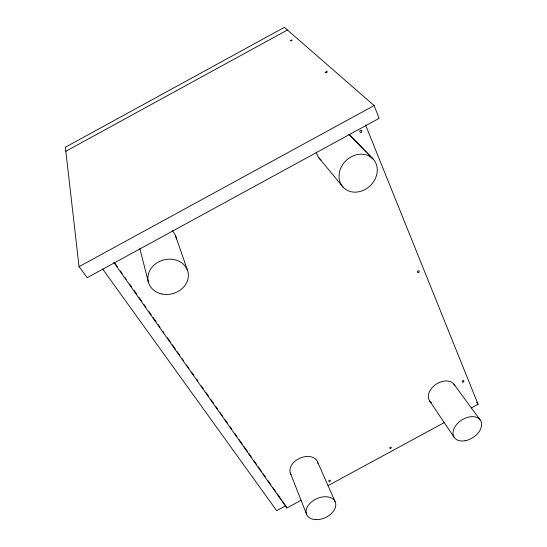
<?xml version="1.0" encoding="UTF-8"?>
<svg xmlns="http://www.w3.org/2000/svg" width="547" height="547" viewBox="0 0 547 547"><rect width="100%" height="100%" fill="white"/><g stroke="black" fill="none" stroke-linecap="round" stroke-linejoin="round"><path stroke-width="0.82" d="M65.831 151.259L287.414 29.996M79.055 266.676L374.121 105.557L379.098 118.357L87.226 277.685L79.055 266.676L65.373 147.218L284.378 27.35L374.121 105.557M285.684 505.79L276.679 510.679L102.583 268.926M113.851 262.464L286.826 507.992L301.069 500.266M328.07 485.62L444.301 422.571M471.295 407.932L478.044 404.267L365.553 124.948M349.02 134.316L372.329 158.274M349 134.295L373.526 159.512A20.574 17.436 -43.7 0 1 360.316 191.429A20.574 17.436 -43.7 0 1 340.59 168.544A20.574 17.436 -43.7 0 1 373.526 159.512M318.819 157.721L343.085 187.183M476.622 402.373L478.044 404.267M453.901 384.192L480.116 419.843M114.891 263.169L117.345 266.656M120.292 270.84L122.255 273.63M124.709 277.117L126.179 279.202M129.618 284.084L131.581 286.874M134.036 290.361L136.49 293.848M138.945 297.336L141.885 301.513M143.847 304.303L145.81 307.093M148.757 311.277L151.211 314.764M153.174 317.547L156.121 321.732M158.083 324.521L160.045 327.311M162.992 331.496L163.97 332.891M167.409 337.766L170.349 341.95M172.312 344.74L175.751 349.622M177.221 351.714L179.676 355.201M182.13 358.682L183.601 360.774M186.548 364.958L189.002 368.446M191.457 371.933L193.912 375.42M196.366 378.9L197.836 380.992M201.269 385.874L203.238 388.664M205.686 392.151L208.633 396.329M210.595 399.119L213.542 403.303M215.504 406.093L217.467 408.882M219.921 412.37L222.868 416.547M224.831 419.337L227.778 423.522M229.74 426.311L231.702 429.101M234.642 433.286L237.097 436.766M239.06 439.556L242.499 444.438M243.969 446.53L247.408 451.412M248.878 453.497L251.333 456.984M253.787 460.471L256.728 464.656M258.205 466.748L261.637 471.63M263.114 473.716L265.562 477.203M268.016 480.69L270.963 484.874M272.926 487.664L275.873 491.842M277.343 493.934L281.267 499.514M282.252 500.908L285.199 505.093M429.429 400.671L454.065 437.203M317.369 461.497L335.14 501.695M290.307 472.991L306.477 514.002M286.279 506.515L286.826 507.992M175.601 235.894L187.443 270.204M139.813 248.529L148.435 282.293M431.474 402.811A14.762 10.284 -33.1 0 1 435.378 384.732A14.762 10.284 -33.1 0 1 454.851 385.82M320.993 160.08A19.063 16.622 -45.9 0 1 316.269 152.128M172.339 230.697A18.947 16.642 -12.9 0 1 176.38 239.005M291.141 474.673A14.714 10.27 -24.2 0 1 300.194 458.024A14.714 10.27 -24.2 0 1 317.937 463.35M291.961 40.109C290.307 42.215 289.643 39.733 291.961 40.109M465.114 440.745A15.665 10.414 -32.8 0 0 480.656 420.65A15.665 10.414 -32.8 0 0 456.13 425.087A15.665 10.414 -32.8 0 0 465.114 440.745M390.346 448.417A0.862 0.588 -29 0 0 391.242 447.35A0.862 0.588 -29 0 0 389.867 447.514A0.862 0.588 -29 0 0 390.346 448.417M329.376 481.456A0.862 0.588 -25.3 0 0 330.333 480.451A0.862 0.588 -25.3 0 0 328.952 480.533A0.862 0.588 -25.3 0 0 329.376 481.456M361.088 132.299A1.156 0.991 -49 0 0 361.635 130.439A1.156 0.991 -49 0 0 359.837 131.13A1.156 0.991 -49 0 0 361.088 132.299M418.223 272.42A0.998 0.773 -38.2 0 0 419.036 270.977A0.998 0.773 -38.2 0 0 417.45 271.333A0.998 0.773 -38.2 0 0 418.223 272.42M463.015 382.025A0.889 0.615 -34.4 0 0 463.883 380.856A0.889 0.615 -34.4 0 0 462.488 381.102A0.889 0.615 -34.4 0 0 463.015 382.025M325.903 72.744A1.121 0.431 -25.1 0 0 327.297 71.691A1.121 0.431 -25.1 0 0 325.622 72.047A1.121 0.431 -25.1 0 0 325.903 72.744M161.857 293.978A20.437 17.449 -14.8 0 0 187.936 271.797A20.437 17.449 -14.8 0 0 154.569 264.645A20.437 17.449 -14.8 0 0 161.857 293.978M316.296 519.657A15.61 10.407 -24.4 0 0 335.482 502.597A15.61 10.407 -24.4 0 0 311.052 502.317A15.61 10.407 -24.4 0 0 316.296 519.657"/></g></svg>
